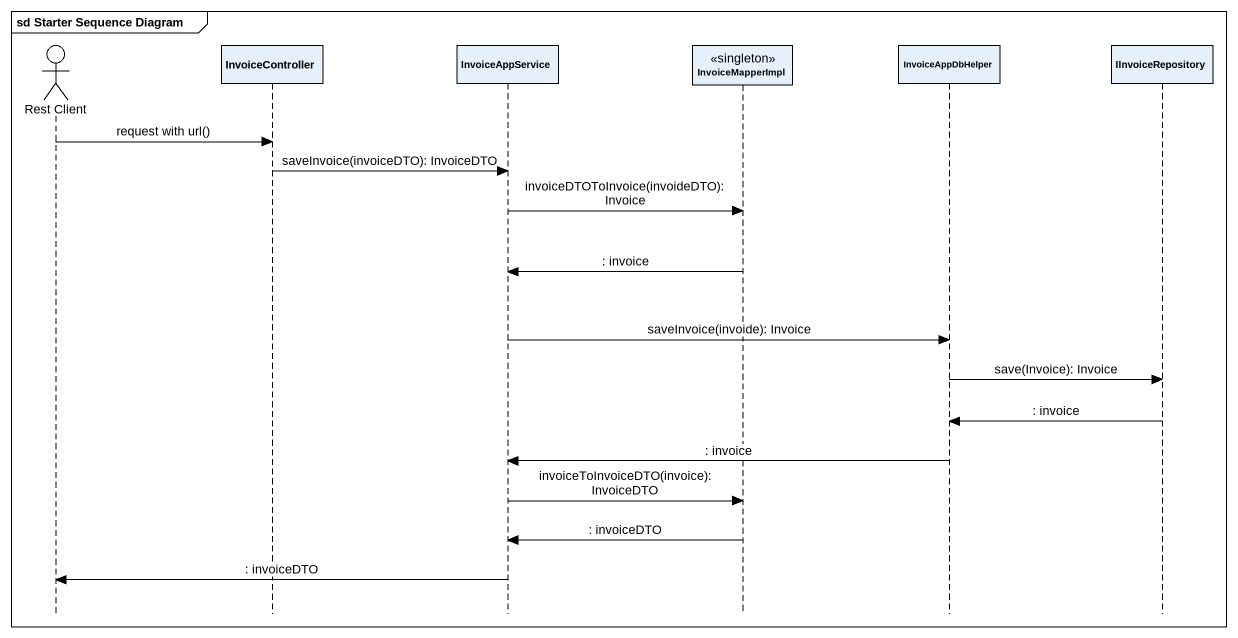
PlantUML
@startuml
mainframe sd Starter Sequence Diagram
hide footbox
actor "Rest Client" as Rest_Client
participant InvoiceController
participant InvoiceAppService
participant InvoiceMapperImpl <<singleton>>
participant InvoiceAppDbHelper
participant IInvoiceRepository

Rest_Client -> InvoiceController : request with url()
InvoiceController -> InvoiceAppService : saveInvoice(invoiceDTO): InvoiceDTO
InvoiceAppService -> InvoiceMapperImpl : invoiceDTOToInvoice(invoideDTO): Invoice
InvoiceMapperImpl -> InvoiceAppService : : invoice
InvoiceAppService -> InvoiceAppDbHelper : saveInvoice(invoide): Invoice
InvoiceAppDbHelper -> IInvoiceRepository : save(Invoice): Invoice
IInvoiceRepository -> InvoiceAppDbHelper : : invoice
InvoiceAppDbHelper -> InvoiceAppService : : invoice
InvoiceAppService -> InvoiceMapperImpl : invoiceToInvoiceDTO(invoice): InvoiceDTO
InvoiceMapperImpl -> InvoiceAppService : : invoiceDTO
InvoiceAppService -> Rest_Client : : invoiceDTO
@enduml
